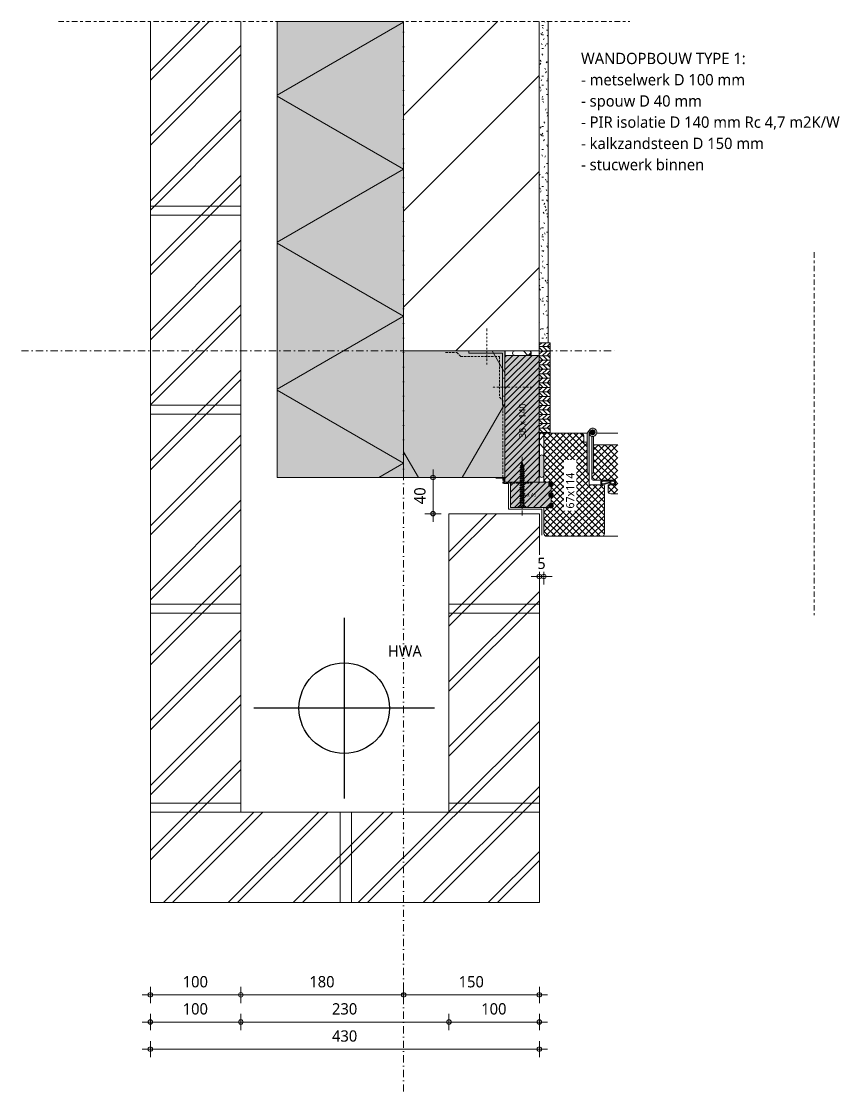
# Model space of a CAD drawing. Header units: millimetres. Extents: x -435 to 27166, y -19117 to 26500.
# Drawn here: x 1126 to 2031, y 21045 to 22230 of the extents above; entities that cross this region are included whole.
import ezdxf

# ---------------------------------------------------------------- set-up
doc = ezdxf.new("R2010")
doc.units = ezdxf.units.MM
for name, pattern in [('MV_center', [15, 6, -3, 3, -3]), ('MV_hartlijn_staal', [6.6, 5, -0.8, 0, -0.8]), ('MV_hidden', [3.75, 2.5, -1.25]), ('MV_stramien', [16, 8, -4, 0, -4]), ('Streep-stip _ detail', [4, 2, -1, 0, -1])]:
    doc.linetypes.add(name, pattern=pattern)
for name, color, linetype, lineweight in [('A-ANNO-DIMS', 211, 'Continuous', 13), ('A-ANNO-DIMS-5', 211, 'Continuous', 13), ('A-ANNO-NOTE', 131, 'Continuous', 18), ('A-DETL', 90, 'Continuous', 13), ('A-DETL-GENF', 92, 'Continuous', 18), ('A-DETL-MEDM', 33, 'Continuous', 18), ('G-ANNO-TEXT', 231, 'Continuous', 13)]:
    doc.layers.add(name, color=color, linetype=linetype, lineweight=lineweight)
doc.styles.add('Segoe UI', font='segoeui.ttf', dxfattribs={"height": 7.5})
doc.styles.add('Segoe UI_1', font='segoeui.ttf', dxfattribs={"height": 4})
doc.styles.add('Segoe UI_2', font='segoeui.ttf', dxfattribs={"height": 9})
doc.styles.add('Segoe UI_3', font='segoeui.ttf', dxfattribs={"height": 12.5})
doc.styles.add('Segoe UI_B', font='segoeui.ttf', dxfattribs={"height": 12.5})
doc.dimstyles.new('2_5_mm', dxfattribs={"dimscale": 304.8, "dimtxt": 13.092049, "dimasz": 0.016404, "dimexe": 0.029528, "dimexo": 0.0625, "dimgap": 0.014764, "dimtad": 1, "dimdec": 0, "dimzin": 0, "dimdsep": 46, "dimtxsty": 'Segoe UI_3', "dimblk1": 'DOTBLANK', "dimblk2": 'DOTBLANK', "dimsah": 1, "dimcen": 0.09, "dimdle": 0.029528, "dimazin": 0, "dimtfac": 1, "dimtdec": 4, "dimtix": 1, "dimtmove": 0, "dimatfit": 3, "dimfxl": 0.029528, "dimfxlon": 1, "dimtvp": 1, "dimtfill": 1, "dimtolj": 1, "dimtzin": 0, "dimarcsym": 2})
pattern_1 = [(60, (-857.8, 704), (-121.936, 70.4), []), (120, (-857.8, 704), (-121.936, -70.4), [])]
pattern_2 = [(45, (0, 0), (-10.606602, 10.606602), []), (135, (0, 0), (-10.606602, -10.606602), [])]
pattern_3 = [(45, (0, 0), (-3.5355339, 3.5355339), []), (135, (0, 0), (-3.5355339, -3.5355339), [])]

# ---------------------------------------------------------------- blocks, each defined once
blk = doc.blocks.new('42 isolatie - Type 1-3768863-Details Appartement')
at = {"layer": 'A-DETL-GENF'}
blk.add_hatch(color=256, dxfattribs=at).paths.add_polyline_path([(0.4, 140.8), (0.4, 5.8), (0.3, 5.8), (0.3, 0.8), (112.4, 0.8), (112.4, 140.8), (36.6, 140.8)])
at = {"layer": 'A-DETL-GENF', "lineweight": 13}
h = blk.add_hatch(dxfattribs=at)
h.set_pattern_fill('FP_8', color=256, style=0, pattern_type=2)
h.set_pattern_definition(pattern_1)
h.paths.add_polyline_path([(0.4, 140.8), (0.4, 5.8), (0.3, 5.8), (0.3, 0.8), (112.4, 0.8), (112.4, 140.8), (36.6, 140.8)])
at = {"layer": 'A-DETL-GENF'}
for p, q in [((112.4, 140.8), (0.4, 140.8)), ((112.4, 140.8), (0.4, 140.8)), ((112.4, 67), (112.4, 140.8)), ((0.3, 5.8), (0.3, 0.8)), ((0.3, 5.8), (0.3, 0.8)), ((0.3, 0.8), (112.4, 0.8))]:
    blk.add_line(p, q, dxfattribs=at)
blk = doc.blocks.new('42 isolatie - Type 1-3761568-Details Appartement')
at = {"layer": 'A-DETL-GENF'}
blk.add_hatch(color=256, dxfattribs=at).paths.add_polyline_path([(0.3, 0.8), (504.6, 0.8), (504.6, 140.8), (0.3, 140.8), (0.3, 43.7)])
at = {"layer": 'A-DETL-GENF', "lineweight": 13}
h = blk.add_hatch(dxfattribs=at)
h.set_pattern_fill('FP_8', color=256, style=0, pattern_type=2)
h.set_pattern_definition(pattern_1)
h.paths.add_polyline_path([(0.3, 0.8), (504.6, 0.8), (504.6, 140.8), (0.3, 140.8), (0.3, 43.7)])
at = {"layer": 'A-DETL-GENF'}
for p, q in [((504.6, 140.8), (0.3, 140.8)), ((0.3, 140.8), (0.3, 0.8)), ((504.6, 140.8), (0.3, 140.8)), ((0.3, 140.8), (0.3, 0.8)), ((504.6, 0.8), (504.6, 140.8)), ((0.3, 0.8), (504.6, 0.8)), ((0.3, 0.8), (504.6, 0.8))]:
    blk.add_line(p, q, dxfattribs=at)
blk = doc.blocks.new('00 hout_rechthoekig_sls - SLS 38x140-4309754-Details Appartement')
at = {"layer": 'A-DETL-GENF', "lineweight": 13}
blk.add_hatch(color=256, dxfattribs=at).paths.add_polyline_path([(140, 0), (140, 38), (0, 38), (0, 0), (61.2, 0)])
at = {"layer": 'A-DETL-MEDM', "lineweight": 13}
h = blk.add_hatch(dxfattribs=at)
h.set_pattern_fill('FP_22', color=256, style=0, pattern_type=2)
h.set_pattern_definition([(135, (21860.279, -1660.925), (-3.5355339, -3.5355339), [])])
h.paths.add_polyline_path([(140, 0), (140, 38), (0, 38), (0, 0), (61.2, 0)])
at = {"layer": 'A-DETL-MEDM'}
for p, q in [((112.4, 38), (0, 38)), ((0, 38), (0, 0)), ((112.4, 38), (0, 38)), ((132.4, 38), (112.4, 38)), ((132.4, 38), (112.4, 38)), ((140, 38), (132.4, 38)), ((140, 38), (132.4, 38)), ((140, 6), (140, 38)), ((140, 6), (140, 38)), ((140, 6), (140, 38)), ((0, 0), (140, 0)), ((140, 0), (140, 6)), ((140, 0), (140, 6)), ((140, 0), (140, 6))]:
    blk.add_line(p, q, dxfattribs=at)
blk = doc.blocks.new('00 hout_rechthoekig_sls - Vuren 28x45-V1-Details Appartement')
at = {"layer": 'A-DETL-GENF', "lineweight": 13}
blk.add_hatch(color=256, dxfattribs=at).paths.add_polyline_path([(45, 28), (1.6, 28), (1.8, 27.8), (2.2, 27.3), (2.4, 26.7), (2.5, 26.1), (2.4, 25.4), (2.2, 24.8), (1.8, 24.3), (1.2, 23.9), (0.6, 23.7), (0, 23.6), (0, 16.8), (0.6, 16.7), (1.2, 16.5), (1.8, 16.1), (2.2, 15.5), (2.4, 14.9), (2.5, 14.3), (2.4, 13.6), (2.2, 13), (1.8, 12.5), (1.2, 12.1), (0.6, 11.9), (0, 11.8), (0, 5), (0.6, 4.9), (1.2, 4.7), (1.8, 4.3), (2.2, 3.7), (2.4, 3), (2.5, 2.5), (2.4, 1.9), (2.2, 1.2), (1.8, 0.7), (1.2, 0.3), (0.6, 0.1), (0.4, 0), (45, 0)])
at = {"layer": 'A-DETL-MEDM', "lineweight": 13}
h = blk.add_hatch(dxfattribs=at)
h.set_pattern_fill('FP_23', color=256, style=0, pattern_type=2)
h.set_pattern_definition([(225, (1711.925, 21720.279), (3.5355339, -3.5355339), [])])
h.paths.add_polyline_path([(45, 28), (1.6, 28), (1.8, 27.8), (2.2, 27.3), (2.4, 26.7), (2.5, 26.1), (2.4, 25.4), (2.2, 24.8), (1.8, 24.3), (1.2, 23.9), (0.6, 23.7), (0, 23.6), (0, 16.8), (0.6, 16.7), (1.2, 16.5), (1.8, 16.1), (2.2, 15.5), (2.4, 14.9), (2.5, 14.3), (2.4, 13.6), (2.2, 13), (1.8, 12.5), (1.2, 12.1), (0.6, 11.9), (0, 11.8), (0, 5), (0.6, 4.9), (1.2, 4.7), (1.8, 4.3), (2.2, 3.7), (2.4, 3), (2.5, 2.5), (2.4, 1.9), (2.2, 1.2), (1.8, 0.7), (1.2, 0.3), (0.6, 0.1), (0.4, 0), (45, 0)])
at = {"layer": 'A-DETL-MEDM'}
for p, q in [((8, 28), (1.6, 28)), ((8, 28), (1.6, 28)), ((45, 28), (8, 28)), ((45, 28), (8, 28)), ((45, 0), (45, 28)), ((45, 0), (45, 28)), ((45, 0), (45, 28)), ((0, 23.6), (0, 16.8)), ((0, 11.8), (0, 5)), ((0, 0), (8, 0)), ((8, 0), (45, 0))]:
    blk.add_line(p, q, dxfattribs=at)
blk = doc.blocks.new('28 schroeven 2D - Verzonken schroef 5_0x50mm-3138919-Details Appartement')
at = {"layer": 'A-DETL-GENF', "lineweight": 5}
for p, q in [((-4.9, 0), (4.9, 0)), ((-2, -2.4), (-4.9, 0)), ((4.9, 0), (2, -2.4)), ((-4.5, -0.3), (4.5, -0.3)), ((2.5, -4.7), (-2.5, -5.9)), ((-2.5, -5.9), (-1.8, -5.3)), ((2.5, -7.2), (-2.5, -8.3)), ((-2.5, -8.3), (-1.8, -7.7)), ((2.5, -9.6), (-2.5, -10.8)), ((-2.5, -10.8), (-1.8, -10.1)), ((-1.5, -4), (1.5, -3.3)), ((-1.5, -3.6), (-1.5, -45)), ((1.5, -45), (1.5, -3.6)), ((1.8, -5.4), (2.5, -4.7)), ((1.8, -7.8), (2.5, -7.2)), ((1.8, -10.2), (2.5, -9.6)), ((2.5, -12), (-2.5, -13.2)), ((-2.5, -13.2), (-1.8, -12.6)), ((2.5, -14.5), (-2.5, -15.6)), ((-2.5, -15.6), (-1.8, -15)), ((2.5, -16.9), (-2.5, -18.1)), ((-2.5, -18.1), (-1.8, -17.4)), ((2.5, -19.4), (-2.5, -20.5)), ((-2.5, -20.5), (-1.8, -19.9)), ((2.5, -21.8), (-2.5, -23)), ((-2.5, -23), (-1.8, -22.3)), ((1.8, -12.7), (2.5, -12)), ((1.8, -15.1), (2.5, -14.5)), ((1.8, -17.6), (2.5, -16.9)), ((1.8, -20), (2.5, -19.4)), ((1.8, -22.4), (2.5, -21.8)), ((2.5, -24.2), (-2.5, -25.4)), ((-2.5, -25.4), (-1.8, -24.8)), ((2.5, -26.7), (-2.5, -27.8)), ((-2.5, -27.8), (-1.8, -27.2)), ((2.5, -29.1), (-2.5, -30.3)), ((-2.5, -30.3), (-1.8, -29.6)), ((2.5, -31.5), (-2.5, -32.7)), ((-2.5, -32.7), (-1.8, -32.1)), ((2.5, -34), (-2.5, -35.1)), ((-2.5, -35.1), (-1.8, -34.5)), ((1.8, -24.9), (2.5, -24.2)), ((1.8, -27.3), (2.5, -26.7)), ((1.8, -29.7), (2.5, -29.1)), ((1.8, -32.2), (2.5, -31.5)), ((1.8, -34.6), (2.5, -34)), ((2.5, -36.4), (-2.5, -37.6)), ((-2.5, -37.6), (-1.8, -36.9)), ((2.5, -38.9), (-2.5, -40)), ((-2.5, -40), (-1.8, -39.4)), ((2.5, -41.3), (-2.5, -42.5)), ((-2.5, -42.5), (-1.8, -41.8)), ((2.5, -43.7), (-2.5, -44.9)), ((-2.5, -44.9), (-1.8, -44.3)), ((1.8, -45.8), (-1.8, -46.7)), ((-1.8, -46.7), (-1, -46)), ((-1.5, -45), (0, -50)), ((0, -50), (1.5, -45)), ((1, -46.5), (1.8, -45.8)), ((1.8, -37.1), (2.5, -36.4)), ((1.8, -39.5), (2.5, -38.9)), ((1.8, -41.9), (2.5, -41.3)), ((1.8, -44.4), (2.5, -43.7)), ((-1, -48.7), (-0.3, -48.1)), ((1, -48.2), (-1, -48.7)), ((0.3, -48.9), (1, -48.2))]:
    blk.add_line(p, q, dxfattribs=at)
at = {"layer": 'A-DETL-GENF'}
for p, q in [((-1.5, -3.6), (-1.5, 0)), ((1.5, -3.6), (1.5, 0))]:
    blk.add_line(p, q, dxfattribs=at)
at = {"layer": 'A-DETL-GENF', "linetype": 'MV_hartlijn_staal', "lineweight": 13}
blk.add_line((0, 9.1), (0, -55.9), dxfattribs=at)
at = {"layer": 'A-DETL-GENF', "lineweight": 5}
for centre, start, end in [((-3, -3.6), 360, 50), ((3, -3.6), 130, 180)]:
    blk.add_arc(centre, 1.5, start, end, dxfattribs=at)
for points in [[(-2.5, -5.9), (-1.8, -6.2), (1.8, -5.4)], [(-2.5, -8.3), (-1.8, -8.6), (1.8, -7.8)], [(-2.5, -10.8), (-1.8, -11.1), (1.8, -10.2)], [(-1.8, -5.3), (2.2, -4.5), (2.5, -4.7)], [(-1.8, -7.7), (2.2, -6.9), (2.5, -7.2)], [(-1.8, -10.1), (2.2, -9.3), (2.5, -9.6)], [(-2.5, -13.2), (-1.8, -13.5), (1.8, -12.7)], [(-2.5, -15.6), (-1.8, -15.9), (1.8, -15.1)], [(-2.5, -18.1), (-1.8, -18.4), (1.8, -17.6)], [(-2.5, -20.5), (-1.8, -20.8), (1.8, -20)], [(-2.5, -23), (-1.8, -23.3), (1.8, -22.4)], [(-1.8, -12.6), (2.2, -11.8), (2.5, -12)], [(-1.8, -15), (2.2, -14.2), (2.5, -14.5)], [(-1.8, -17.4), (2.2, -16.6), (2.5, -16.9)], [(-1.8, -19.9), (2.2, -19.1), (2.5, -19.4)], [(-1.8, -22.3), (2.2, -21.5), (2.5, -21.8)], [(-2.5, -25.4), (-1.8, -25.7), (1.8, -24.9)], [(-2.5, -27.8), (-1.8, -28.1), (1.8, -27.3)], [(-2.5, -30.3), (-1.8, -30.6), (1.8, -29.7)], [(-2.5, -32.7), (-1.8, -33), (1.8, -32.2)], [(-2.5, -35.1), (-1.8, -35.4), (1.8, -34.6)], [(-1.8, -24.8), (2.2, -24), (2.5, -24.2)], [(-1.8, -27.2), (2.2, -26.4), (2.5, -26.7)], [(-1.8, -29.6), (2.2, -28.8), (2.5, -29.1)], [(-1.8, -32.1), (2.2, -31.3), (2.5, -31.5)], [(-1.8, -34.5), (2.2, -33.7), (2.5, -34)], [(-2.5, -37.6), (-1.8, -37.9), (1.8, -37.1)], [(-2.5, -40), (-1.8, -40.3), (1.8, -39.5)], [(-2.5, -42.5), (-1.8, -42.8), (1.8, -41.9)], [(-2.5, -44.9), (-1.8, -45.2), (1.8, -44.4)], [(-1.8, -36.9), (2.2, -36.1), (2.5, -36.4)], [(-1.8, -39.4), (2.2, -38.6), (2.5, -38.9)], [(-1.8, -41.8), (2.2, -41), (2.5, -41.3)], [(-1.8, -44.3), (2.2, -43.5), (2.5, -43.7)], [(-1.8, -46.7), (-1.3, -46.9), (1, -46.5)], [(-1, -46), (1.6, -45.6), (1.8, -45.8)], [(-1, -48.7), (-0.8, -48.8), (0.3, -48.9)], [(-0.3, -48.1), (1, -48.1), (1, -48.2)]]:
    blk.add_open_spline(points, degree=2, dxfattribs=at)
blk = doc.blocks.new('30_L-anker - 60x40-3126459-Details Appartement')
at = {"layer": 'A-DETL-GENF'}
for p, q in [((2.5, 60), (0, 60)), ((0, 60), (0, 0)), ((2.5, 2.5), (2.5, 60)), ((0, 50), (2.5, 50)), ((0, 30), (2.5, 30)), ((40, 0), (0, 0)), ((40, 2.5), (2.5, 2.5)), ((40, 2.5), (40, 0))]:
    blk.add_line(p, q, dxfattribs=at)
at = {"layer": 'A-DETL-GENF', "linetype": 'Streep-stip _ detail', "lineweight": 13}
for p, q in [((-30, 40), (15, 40)), ((20, 15), (20, -25))]:
    blk.add_line(p, q, dxfattribs=at)
blk = doc.blocks.new('Repeating Detail - 00 g lijmbolletje s e-349024-Details Appartement')
at = {"layer": 'A-DETL-GENF'}
for points in [[(-26.1, 0), (-26, -0.6), (-25.7, -1.3), (-25.3, -1.8), (-24.8, -2.2), (-24.2, -2.4), (-23.6, -2.5), (-22.9, -2.4), (-22.3, -2.2), (-21.8, -1.8), (-21.4, -1.3), (-21.2, -0.6), (-21.1, 0), (-21.2, 0.6), (-21.4, 1.2), (-21.8, 1.8), (-22.3, 2.2), (-22.9, 2.4), (-23.6, 2.5), (-24.2, 2.4), (-24.8, 2.2), (-25.3, 1.8), (-25.7, 1.2), (-26, 0.6)], [(-14.3, 0), (-14.2, -0.6), (-14, -1.3), (-13.6, -1.8), (-13, -2.2), (-12.4, -2.4), (-11.8, -2.5), (-11.1, -2.4), (-10.5, -2.2), (-10, -1.8), (-9.6, -1.3), (-9.4, -0.6), (-9.3, 0), (-9.4, 0.6), (-9.6, 1.2), (-10, 1.8), (-10.5, 2.2), (-11.1, 2.4), (-11.8, 2.5), (-12.4, 2.4), (-13, 2.2), (-13.6, 1.8), (-14, 1.2), (-14.2, 0.6)], [(-2.5, 0), (-2.4, -0.6), (-2.2, -1.3), (-1.8, -1.8), (-1.3, -2.2), (-0.6, -2.4), (0, -2.5), (0.6, -2.4), (1.2, -2.2), (1.8, -1.8), (2.2, -1.3), (2.4, -0.6), (2.5, 0), (2.4, 0.6), (2.2, 1.2), (1.8, 1.8), (1.2, 2.2), (0.6, 2.4), (0, 2.5), (-0.6, 2.4), (-1.3, 2.2), (-1.8, 1.8), (-2.2, 1.2), (-2.4, 0.6)]]:
    blk.add_hatch(color=256, dxfattribs=at).paths.add_polyline_path(points)
for centre, start, end in [((-23.6, 0), 360, 180), ((-23.6, 0), 180, 360), ((-11.8, 0), 360, 180), ((-11.8, 0), 180, 360), ((0, 0), 360, 180), ((0, 0), 180, 360)]:
    blk.add_arc(centre, 2.5, start, end, dxfattribs=at)
blk = doc.blocks.new('NLRS_00_DI_maskeer - Type 1-4234943-Details Appartement')
at = {"layer": 'A-DETL-GENF', "linetype": 'MV_center'}
blk.add_line((-100, 0), (531.7, 0), dxfattribs=at)
blk = doc.blocks.new('NLRS_00_DI_maskeer - Type 1-4234940-Details Appartement')
at = {"layer": 'A-DETL-GENF', "linetype": 'MV_center'}
blk.add_line((301.3, 0), (-100, 0), dxfattribs=at)
blk = doc.blocks.new('DIMBLOCK1-Details Appartement')
at = {"layer": 'A-ANNO-DIMS-5'}
for p, q in [((1259.9, 21153.3), (1368.9, 21153.3)), ((1268.9, 21153.3), (1268.9, 21162.3)), ((1268.9, 21153.3), (1268.9, 21144.3)), ((1368.9, 21153.3), (1368.9, 21162.3)), ((1368.9, 21153.3), (1368.9, 21144.3))]:
    blk.add_line(p, q, dxfattribs=at)
for centre in [(1268.9, 21153.3), (1368.9, 21153.3)]:
    blk.add_circle(centre, 2.5, dxfattribs=at)
at = {"layer": 'A-ANNO-DIMS-5', "color": 0, "insert": (1304.6, 21174.1), "char_height": 12.5, "width": 34.277, "attachment_point": 1, "line_spacing_factor": 1.142579, "style": 'Segoe UI_3', "bg_fill": 3, "box_fill_scale": 1.25, "bg_fill_color": 9, "bg_fill_true_color": 13158600, "bg_fill_transparency": 0}
blk.add_mtext('100', dxfattribs=at)
blk = doc.blocks.new('_DotBlank')
at = {"color": 0, "linetype": 'ByBlock', "lineweight": -2}
blk.add_line((-0.5, 0), (-1, 0), dxfattribs=at)
blk.add_circle((0, 0), 0.5, dxfattribs=at)
blk = doc.blocks.new('DIMBLOCK2-Details Appartement')
at = {"layer": 'A-ANNO-DIMS-5'}
for p, q in [((1368.9, 21153.3), (1368.9, 21162.3)), ((1368.9, 21153.3), (1548.9, 21153.3)), ((1368.9, 21153.3), (1368.9, 21144.3)), ((1548.9, 21153.3), (1548.9, 21162.3)), ((1548.9, 21153.3), (1548.9, 21144.3))]:
    blk.add_line(p, q, dxfattribs=at)
for centre in [(1368.9, 21153.3), (1548.9, 21153.3)]:
    blk.add_circle(centre, 2.5, dxfattribs=at)
at = {"layer": 'A-ANNO-DIMS-5', "color": 0, "insert": (1444.6, 21174.1), "char_height": 12.5, "width": 34.277, "attachment_point": 1, "line_spacing_factor": 1.142579, "style": 'Segoe UI_3', "bg_fill": 3, "box_fill_scale": 1.25, "bg_fill_color": 9, "bg_fill_true_color": 13158600, "bg_fill_transparency": 0}
blk.add_mtext('180', dxfattribs=at)
blk = doc.blocks.new('DIMBLOCK3-Details Appartement')
at = {"layer": 'A-ANNO-DIMS-5'}
for p, q in [((1548.9, 21153.3), (1548.9, 21162.3)), ((1548.9, 21153.3), (1708, 21153.3)), ((1548.9, 21153.3), (1548.9, 21144.3)), ((1699, 21153.3), (1699, 21162.3)), ((1699, 21153.3), (1699, 21144.3))]:
    blk.add_line(p, q, dxfattribs=at)
for centre in [(1548.9, 21153.3), (1699, 21153.3)]:
    blk.add_circle(centre, 2.5, dxfattribs=at)
at = {"layer": 'A-ANNO-DIMS-5', "color": 0, "insert": (1609.7, 21174.1), "char_height": 12.5, "width": 34.277, "attachment_point": 1, "line_spacing_factor": 1.142579, "style": 'Segoe UI_3', "bg_fill": 3, "box_fill_scale": 1.25, "bg_fill_color": 9, "bg_fill_true_color": 13158600, "bg_fill_transparency": 0}
blk.add_mtext('150', dxfattribs=at)
blk = doc.blocks.new('DIMBLOCK19-Details Appartement')
at = {"layer": 'A-ANNO-DIMS-5'}
for p, q in [((1259.9, 21093.3), (1708, 21093.3)), ((1268.9, 21093.3), (1268.9, 21102.3)), ((1268.9, 21093.3), (1268.9, 21084.3)), ((1699, 21093.3), (1699, 21102.3)), ((1699, 21093.3), (1699, 21084.3))]:
    blk.add_line(p, q, dxfattribs=at)
for centre in [(1268.9, 21093.3), (1699, 21093.3)]:
    blk.add_circle(centre, 2.5, dxfattribs=at)
at = {"layer": 'A-ANNO-DIMS-5', "color": 0, "insert": (1469.7, 21114.1), "char_height": 12.5, "width": 34.277, "attachment_point": 1, "line_spacing_factor": 1.142579, "style": 'Segoe UI_3', "bg_fill": 3, "box_fill_scale": 1.25, "bg_fill_color": 9, "bg_fill_true_color": 13158600, "bg_fill_transparency": 0}
blk.add_mtext('430', dxfattribs=at)
blk = doc.blocks.new('DIMBLOCK30-Details Appartement')
at = {"layer": 'A-ANNO-DIMS-5'}
for p, q in [((1268.9, 21123.3), (1268.9, 21132.3)), ((1368.9, 21123.3), (1368.9, 21132.3)), ((1259.9, 21123.3), (1368.9, 21123.3)), ((1268.9, 21123.3), (1268.9, 21114.3)), ((1368.9, 21123.3), (1368.9, 21114.3))]:
    blk.add_line(p, q, dxfattribs=at)
for centre in [(1268.9, 21123.3), (1368.9, 21123.3)]:
    blk.add_circle(centre, 2.5, dxfattribs=at)
at = {"layer": 'A-ANNO-DIMS-5', "color": 0, "insert": (1304.6, 21144.1), "char_height": 12.5, "width": 34.277, "attachment_point": 1, "line_spacing_factor": 1.142579, "style": 'Segoe UI_3', "bg_fill": 3, "box_fill_scale": 1.25, "bg_fill_color": 9, "bg_fill_true_color": 13158600, "bg_fill_transparency": 0}
blk.add_mtext('100', dxfattribs=at)
blk = doc.blocks.new('DIMBLOCK31-Details Appartement')
at = {"layer": 'A-ANNO-DIMS-5'}
for p, q in [((1368.9, 21123.3), (1368.9, 21132.3)), ((1599, 21123.3), (1599, 21132.3)), ((1368.9, 21123.3), (1599, 21123.3)), ((1368.9, 21123.3), (1368.9, 21114.3)), ((1599, 21123.3), (1599, 21114.3))]:
    blk.add_line(p, q, dxfattribs=at)
for centre in [(1368.9, 21123.3), (1599, 21123.3)]:
    blk.add_circle(centre, 2.5, dxfattribs=at)
at = {"layer": 'A-ANNO-DIMS-5', "color": 0, "insert": (1469.7, 21144.1), "char_height": 12.5, "width": 34.277, "attachment_point": 1, "line_spacing_factor": 1.142579, "style": 'Segoe UI_3', "bg_fill": 3, "box_fill_scale": 1.25, "bg_fill_color": 9, "bg_fill_true_color": 13158600, "bg_fill_transparency": 0}
blk.add_mtext('230', dxfattribs=at)
blk = doc.blocks.new('DIMBLOCK32-Details Appartement')
at = {"layer": 'A-ANNO-DIMS-5'}
for p, q in [((1599, 21123.3), (1599, 21132.3)), ((1699, 21123.3), (1699, 21132.3)), ((1599, 21123.3), (1708, 21123.3)), ((1599, 21123.3), (1599, 21114.3)), ((1699, 21123.3), (1699, 21114.3))]:
    blk.add_line(p, q, dxfattribs=at)
for centre in [(1599, 21123.3), (1699, 21123.3)]:
    blk.add_circle(centre, 2.5, dxfattribs=at)
at = {"layer": 'A-ANNO-DIMS-5', "color": 0, "insert": (1634.7, 21144.1), "char_height": 12.5, "width": 34.277, "attachment_point": 1, "line_spacing_factor": 1.142579, "style": 'Segoe UI_3', "bg_fill": 3, "box_fill_scale": 1.25, "bg_fill_color": 9, "bg_fill_true_color": 13158600, "bg_fill_transparency": 0}
blk.add_mtext('100', dxfattribs=at)
blk = doc.blocks.new('DIMBLOCK33-Details Appartement')
at = {"layer": 'A-ANNO-DIMS-5'}
for p, q in [((1581.4, 21676.3), (1581.4, 21734.3)), ((1581.4, 21725.3), (1572.4, 21725.3)), ((1581.4, 21725.3), (1590.4, 21725.3)), ((1581.4, 21685.3), (1572.4, 21685.3)), ((1581.4, 21685.3), (1590.4, 21685.3))]:
    blk.add_line(p, q, dxfattribs=at)
for centre in [(1581.4, 21725.3), (1581.4, 21685.3)]:
    blk.add_circle(centre, 2.5, dxfattribs=at)
at = {"layer": 'A-ANNO-DIMS-5', "color": 0, "insert": (1560.6, 21695.8), "char_height": 12.5, "width": 22.852, "attachment_point": 1, "rotation": 90, "line_spacing_factor": 1.142579, "style": 'Segoe UI_3', "bg_fill": 3, "box_fill_scale": 1.25, "bg_fill_color": 9, "bg_fill_true_color": 13158600, "bg_fill_transparency": 0}
blk.add_mtext('40', dxfattribs=at)
blk = doc.blocks.new('DIMBLOCK34-Details Appartement')
at = {"layer": 'A-ANNO-DIMS-5'}
for p, q in [((1690, 21615.9), (1713, 21615.9)), ((1699, 21615.9), (1699, 21624.9)), ((1699, 21615.9), (1699, 21606.9)), ((1704, 21615.9), (1704, 21624.9)), ((1704, 21615.9), (1704, 21606.9))]:
    blk.add_line(p, q, dxfattribs=at)
for centre in [(1699, 21615.9), (1704, 21615.9)]:
    blk.add_circle(centre, 2.5, dxfattribs=at)
at = {"layer": 'A-ANNO-DIMS-5', "color": 0, "insert": (1696.7, 21636.7), "char_height": 12.5, "width": 11.426, "attachment_point": 1, "line_spacing_factor": 1.142579, "style": 'Segoe UI_3', "bg_fill": 3, "box_fill_scale": 1.25, "bg_fill_color": 9, "bg_fill_true_color": 13158600, "bg_fill_transparency": 0}
blk.add_mtext('5', dxfattribs=at)

msp = doc.modelspace()

# ---------------------------------------------------------------- hatches: boundary and pattern name
at = {"layer": 'A-DETL-GENF', "lineweight": 13}
h = msp.add_hatch(dxfattribs=at)
h.set_pattern_fill('FP_10', color=57, style=0, pattern_type=2)
h.set_pattern_definition([(45, (0, 0), (-35.92102, 35.92102), []), (45, (10.16, 0), (-35.92102, 35.92102), [])])
h.paths.add_polyline_path([(1506.1, 21255.3), (1699, 21255.3), (1699, 21685.3), (1599, 21685.3), (1599, 21355.3), (1368.9, 21355.3), (1368.9, 22229.6), (1268.9, 22229.6), (1268.9, 21255.3)])
h = msp.add_hatch(dxfattribs=at)
h.set_pattern_fill('FP_9', color=57, style=0, pattern_type=2)
h.set_pattern_definition([(45, (0, 0), (-53.033, 53.033), [])])
h.paths.add_polyline_path([(1698.9, 21865.3), (1698.9, 22229.6), (1548.9, 22229.6), (1548.9, 21865.3)])
h = msp.add_hatch(dxfattribs=at)
h.set_pattern_fill('FP_17', color=254, style=0, pattern_type=2)
h.set_pattern_definition([(0, (0, 0), (20.32, 5.08), [1.676, -13.564, 1.676, -13.564, -81.28]), (0, (0, 0), (20.32, 5.08), [-30.48, 1.676, -28.804, 1.676, -13.564, -35.56]), (0, (0, 0), (20.32, 5.08), [-76.2, 1.676, -8.484, 1.676, -23.724]), (120, (7.62, 2.54), (-14.559409, 15.0576362), [1.676, -13.564, 1.676, -13.564, -81.28]), (120, (7.62, 2.54), (-14.559409, 15.0576362), [-30.48, 1.676, -28.804, 1.676, -13.564, -35.56]), (120, (7.62, 2.54), (-14.559409, 15.0576362), [-76.2, 1.676, -8.484, 1.676, -23.724]), (240, (10.16, 12.7), (-5.760591, -20.1376362), [1.676, -13.564, 1.676, -13.564, -81.28]), (240, (10.16, 12.7), (-5.760591, -20.1376362), [-30.48, 1.676, -28.804, 1.676, -13.564, -35.56]), (240, (10.16, 12.7), (-5.760591, -20.1376362), [-76.2, 1.676, -8.484, 1.676, -23.724])])
h.paths.add_polyline_path([(1708.9, 21874.3), (1708.9, 22229.6), (1698.9, 22229.6), (1698.9, 21874.3)])
h = msp.add_hatch(dxfattribs=at)
h.set_pattern_fill('FP_21', color=251, style=0, pattern_type=2)
h.set_pattern_definition(pattern_2)
h.paths.add_polyline_path([(1687.5, 21860.3), (1688.1, 21860.3), (1688.6, 21860.5), (1689.1, 21860.8), (1689.5, 21861.2), (1689.9, 21861.7), (1690.1, 21862.2), (1690.1, 21862.8), (1690.1, 21863.4), (1689.9, 21863.9), (1689.5, 21864.4), (1689.1, 21864.8), (1688.6, 21865.1), (1688.1, 21865.2), (1687.5, 21865.3), (1671.4, 21865.2), (1670.8, 21865.1), (1670.4, 21864.8), (1669.9, 21864.4), (1669.6, 21863.9), (1669.4, 21863.4), (1669.4, 21862.8), (1669.4, 21862.2), (1669.6, 21861.7), (1669.9, 21861.2), (1670.4, 21860.8), (1670.8, 21860.5), (1671.4, 21860.3), (1672, 21860.3), (1687.5, 21860.3)])
h = msp.add_hatch(dxfattribs=at)
h.set_pattern_fill('FP_11', color=254, style=0, pattern_type=2)
h.set_pattern_definition([(0, (0, 0), (0, 5), [50, 0]), (45, (0, 0), (5.00065916, 0), [7.071, -7.071]), (315, (0, 0), (5.00065916, 0), [7.071, -7.071])])
h.paths.add_polyline_path([(1704, 21774.3), (1710.9, 21774.3), (1710.9, 21874.3), (1698.9, 21874.3), (1698.9, 21774.3)])
at = {"layer": 'A-DETL-GENF'}
for color, points in [(8, [(1752, 21730.3), (1754, 21730.3), (1754, 21774.3), (1756, 21777.1), (1756.7, 21777.6), (1757.3, 21777.8), (1758, 21777.9), (1758.6, 21777.8), (1759.2, 21777.5), (1759.8, 21777.1), (1760.1, 21776.5), (1760.4, 21775.9), (1760.5, 21775.3), (1760.4, 21774.6), (1760.1, 21774), (1759.7, 21773.4), (1759.2, 21773), (1758.5, 21772.7), (1757.9, 21772.6), (1757.2, 21772.7), (1756.5, 21773), (1755.9, 21773.6), (1755.7, 21773.7), (1754.1, 21772.6), (1754.9, 21771.7), (1755.9, 21771.1), (1757, 21770.7), (1758.2, 21770.7), (1759.4, 21770.9), (1760.5, 21771.5), (1761.3, 21772.2), (1762.1, 21773.4), (1762.4, 21774.4), (1762.5, 21775.5), (1762.2, 21776.7), (1761.7, 21777.8), (1760.9, 21778.7), (1760, 21779.4), (1758.8, 21779.8), (1757.7, 21779.9), (1756.5, 21779.7), (1755.4, 21779.2), (1752, 21774.3)]), (8, [(1757.9, 21772.6), (1758.5, 21772.7), (1759.2, 21773), (1759.7, 21773.4), (1760.1, 21774), (1760.4, 21774.6), (1760.5, 21775.3), (1760.4, 21775.9), (1760.1, 21776.6), (1759.7, 21777.1), (1759.2, 21777.5), (1758.5, 21777.8), (1757.9, 21777.9), (1757.2, 21777.8), (1756.5, 21777.5), (1756, 21777.1), (1755.6, 21776.6), (1755.3, 21775.9), (1755.2, 21775.3), (1755.3, 21774.6), (1755.6, 21774), (1756, 21773.4), (1756.5, 21773), (1757.2, 21772.7)]), (8, [(1758.2, 21730.3), (1759, 21730.3), (1759, 21770.8), (1757.8, 21770.7), (1757, 21770.7), (1757, 21730.3), (1758, 21730.3)]), (7, [(1701.5, 21725.4), (1702.1, 21725.5), (1702.7, 21725.7), (1703.2, 21726.1), (1703.6, 21726.6), (1703.9, 21727.2), (1704, 21727.9), (1704, 21747.9), (1703.9, 21748.5), (1703.6, 21749.1), (1703.2, 21749.6), (1702.7, 21750), (1702.1, 21750.3), (1701.5, 21750.4), (1700.8, 21750.3), (1700.2, 21750), (1699.7, 21749.6), (1699.3, 21749.1), (1699, 21748.5), (1699, 21747.9), (1699, 21727.9), (1699, 21727.2), (1699.3, 21726.6), (1699.7, 21726.1), (1700.2, 21725.7), (1700.8, 21725.5)])]:
    msp.add_hatch(color=color, dxfattribs=at).paths.add_polyline_path(points)
at = {"layer": 'A-DETL-GENF', "lineweight": 13}
h = msp.add_hatch(dxfattribs=at)
h.set_pattern_fill('FP_21', color=251, style=0, pattern_type=2)
h.set_pattern_definition(pattern_2)
h.paths.add_polyline_path([(1699, 21747.9), (1699, 21748.5), (1699.3, 21749.1), (1699.7, 21749.6), (1700.2, 21750), (1700.8, 21750.3), (1701.5, 21750.4), (1702.1, 21750.3), (1702.7, 21750), (1703.2, 21749.6), (1703.6, 21749.1), (1703.9, 21748.5), (1704, 21747.9), (1704, 21771.8), (1703.9, 21772.4), (1703.6, 21773), (1703.2, 21773.5), (1702.7, 21773.9), (1702.1, 21774.2), (1701.5, 21774.3), (1700.8, 21774.2), (1700.2, 21773.9), (1699.7, 21773.5), (1699.3, 21773), (1699, 21772.4), (1699, 21771.8), (1699, 21749.1)])
h = msp.add_hatch(dxfattribs=at)
h.set_pattern_fill('FP_20', color=250, style=0, pattern_type=2)
h.set_pattern_definition(pattern_3)
h.paths.add_polyline_path([(1710.7, 21660.3), (1768, 21660.3), (1768.7, 21660.4), (1769.5, 21660.7), (1770.1, 21661.2), (1770.6, 21661.8), (1770.9, 21662.5), (1771, 21663.3), (1770.9, 21716.2), (1770.8, 21716.5), (1770.5, 21716.8), (1770.2, 21717.1), (1769.8, 21717.2), (1769.1, 21717.3), (1754, 21717.3), (1754, 21730.3), (1752, 21730.3), (1752, 21764.3), (1748, 21764.3), (1748, 21771.3), (1747.9, 21772.1), (1747.6, 21772.8), (1747.1, 21773.4), (1746.5, 21773.9), (1745.7, 21774.2), (1745, 21774.3), (1707, 21774.3), (1706.2, 21774.2), (1705.5, 21773.9), (1704.8, 21773.4), (1704.4, 21772.8), (1704.1, 21772.1), (1704, 21771.3), (1704, 21720.3), (1711.9, 21720.3), (1712.6, 21720.2), (1713.2, 21719.9), (1713.7, 21719.5), (1714.1, 21719), (1714.3, 21718.4), (1714.4, 21717.8), (1714.3, 21717.1), (1714.1, 21716.5), (1713.7, 21716), (1713.2, 21715.6), (1712.6, 21715.4), (1711.9, 21715.3), (1711.9, 21708.5), (1712.6, 21708.4), (1713.2, 21708.2), (1713.7, 21707.8), (1714.1, 21707.2), (1714.3, 21706.6), (1714.4, 21706), (1714.3, 21705.3), (1714.1, 21704.7), (1713.7, 21704.2), (1713.2, 21703.8), (1712.6, 21703.6), (1711.9, 21703.5), (1711.9, 21696.7), (1712.6, 21696.6), (1713.2, 21696.4), (1713.7, 21696), (1714.1, 21695.5), (1714.3, 21694.9), (1714.4, 21694.2), (1714.3, 21693.6), (1714.1, 21693), (1713.7, 21692.4), (1713.2, 21692), (1712.6, 21691.8), (1711.8, 21691.7), (1711.3, 21691.8), (1710.7, 21692), (1710.4, 21692.3), (1704, 21692.3), (1704, 21663.3), (1704.1, 21662.5), (1704.4, 21661.8), (1704.8, 21661.2), (1705.5, 21660.7), (1706.2, 21660.4), (1707, 21660.3)])
h = msp.add_hatch(dxfattribs=at)
h.set_pattern_fill('FP_20', color=250, style=0, pattern_type=2)
h.set_pattern_definition(pattern_3)
h.paths.add_polyline_path([(1780.5, 21707.3), (1785.8, 21707.3), (1785.8, 21761.3), (1760, 21761.3), (1759.3, 21761.2), (1759, 21761.1), (1759, 21730.3), (1757, 21730.3), (1757, 21723.7), (1757, 21723.3), (1757.2, 21723), (1757.4, 21722.7), (1757.7, 21722.5), (1758.1, 21722.3), (1758.5, 21722.3), (1783, 21722.3), (1783, 21717.3), (1775, 21717.3), (1775, 21710.3), (1775.1, 21709.5), (1775.4, 21708.8), (1775.8, 21708.2), (1776.5, 21707.7), (1777.2, 21707.4), (1778, 21707.3)])
at = {"layer": 'A-DETL-GENF'}
h = msp.add_hatch(color=7, dxfattribs=at)
h.paths.add_polyline_path([(1777, 21717.3), (1780.5, 21717.3), (1781.2, 21717.4), (1781.8, 21717.6), (1782.3, 21718), (1782.7, 21718.5), (1782.9, 21719.1), (1783, 21719.8), (1782.9, 21720.4), (1782.7, 21721), (1782.3, 21721.5), (1781.8, 21721.9), (1781.2, 21722.2), (1780.5, 21722.3), (1769.3, 21722.3), (1768.6, 21722.2), (1768, 21721.9), (1767.5, 21721.5), (1767.1, 21721), (1766.8, 21720.4), (1766.8, 21719.8), (1766.8, 21719.1), (1767.1, 21718.5), (1767.5, 21718), (1768, 21717.6), (1768.6, 21717.4), (1769.3, 21717.3), (1777, 21719.3)])
h.paths.add_polyline_path([(1780.5, 21718.3), (1778, 21718.3), (1778, 21720.6), (1769.1, 21718.3), (1768.8, 21718.4), (1768.4, 21718.5), (1768.1, 21718.8), (1767.9, 21719.1), (1767.8, 21719.5), (1767.8, 21719.8), (1767.8, 21720.2), (1768, 21720.6), (1768.2, 21720.9), (1768.5, 21721.1), (1768.9, 21721.2), (1769.3, 21721.3), (1780.9, 21721.2), (1781.3, 21721.1), (1781.6, 21720.8), (1781.8, 21720.5), (1782, 21720.2), (1782, 21719.8), (1782, 21719.4), (1781.8, 21719), (1781.6, 21718.7), (1781.3, 21718.5), (1780.9, 21718.3)])

# ---------------------------------------------------------------- linework, layer by layer
at = {"layer": 'A-DETL'}
for p, q in [((1268.9, 22229.6), (1268.9, 21255.3)), ((1368.9, 21355.3), (1368.9, 22229.6)), ((1368.9, 22025.2), (1268.9, 22025.2)), ((1368.9, 22015.2), (1268.9, 22015.2)), ((1687.5, 21865.3), (1672, 21865.3)), ((1698.9, 21874.3), (1698.9, 21860.3)), ((1710.9, 21774.3), (1710.9, 21874.3)), ((1368.9, 21805.3), (1268.9, 21805.3)), ((1368.9, 21795.3), (1268.9, 21795.3)), ((1698.9, 21774.3), (1707, 21774.3)), ((1745, 21774.3), (1752, 21774.3)), ((1754, 21774.3), (1755.4, 21774.3)), ((1762.4, 21774.3), (1785.8, 21774.3)), ((1599, 21685.3), (1599, 21355.3)), ((1699, 21685.3), (1599, 21685.3)), ((1699, 21255.3), (1699, 21685.3)), ((1768, 21660.3), (1785.8, 21660.3)), ((1368.9, 21585.3), (1268.9, 21585.3)), ((1699.2, 21585.3), (1599.2, 21585.3)), ((1368.9, 21575.3), (1268.9, 21575.3)), ((1699.2, 21575.3), (1599.2, 21575.3)), ((1368.9, 21365.3), (1268.9, 21365.3)), ((1699.2, 21365.3), (1599.2, 21365.3)), ((1368.9, 21355.3), (1268.9, 21355.3)), ((1599, 21355.3), (1368.9, 21355.3)), ((1478.9, 21255.3), (1478.9, 21355.3)), ((1491.2, 21255.3), (1491.2, 21355.3)), ((1699.2, 21355.3), (1599.2, 21355.3)), ((1268.9, 21255.3), (1699, 21255.3))]:
    msp.add_line(p, q, dxfattribs=at)
at = {"layer": 'A-DETL', "linetype": 'MV_stramien', "lineweight": 18}
for p, q in [((1548.9, 22229.6), (1548.9, 21045.3)), ((1126.3, 21865.3), (1785.8, 21865.3))]:
    msp.add_line(p, q, dxfattribs=at)
at = {"layer": 'A-DETL', "lineweight": 18}
for p, q in [((1698.9, 22229.6), (1698.9, 21874.3)), ((1708.9, 21874.3), (1708.9, 22229.6)), ((1548.9, 21865.3), (1698.9, 21865.3)), ((1710.9, 21874.3), (1698.9, 21874.3)), ((1699, 21771.8), (1699, 21747.9)), ((1704, 21747.9), (1704, 21771.8)), ((1704, 21771.3), (1704, 21747.9)), ((1745, 21774.3), (1707, 21774.3)), ((1748, 21764.3), (1748, 21771.3)), ((1755.4, 21779.2), (1752, 21774.3)), ((1752, 21774.3), (1752, 21730.3)), ((1754, 21774.3), (1755.6, 21776.6)), ((1754, 21730.3), (1754, 21774.3)), ((1755.7, 21773.8), (1754.1, 21772.6)), ((1757, 21770.7), (1757, 21730.3)), ((1759, 21730.3), (1759, 21770.8)), ((1752, 21764.3), (1748, 21764.3)), ((1785.8, 21761.3), (1760, 21761.3)), ((1699, 21747.9), (1699, 21727.9)), ((1704, 21727.9), (1704, 21747.9)), ((1659.8, 21724.7), (1650.9, 21724.7)), ((1659.8, 21718.7), (1659.8, 21724.7)), ((1704, 21727.9), (1704, 21720.3)), ((1752, 21730.3), (1754, 21730.3)), ((1754, 21717.3), (1754, 21730.3)), ((1757, 21730.3), (1757, 21723.7)), ((1757, 21730.3), (1759, 21730.3)), ((1758.5, 21722.3), (1769.3, 21722.3)), ((1778, 21720.6), (1769.1, 21718.3)), ((1780.5, 21722.3), (1769.3, 21722.3)), ((1769.3, 21721.3), (1780.5, 21721.3)), ((1778, 21718.3), (1778, 21720.6)), ((1780.5, 21722.3), (1783, 21722.3)), ((1783, 21722.3), (1783, 21717.3)), ((1664.8, 21718.7), (1659.8, 21718.7)), ((1664.8, 21690.3), (1664.8, 21718.7)), ((1704, 21720.3), (1711.9, 21720.3)), ((1711.9, 21715.3), (1711.9, 21708.5)), ((1769.5, 21717.3), (1754, 21717.3)), ((1769.3, 21717.3), (1777, 21719.3)), ((1771, 21663.3), (1771, 21715.8)), ((1777, 21717.3), (1775, 21717.3)), ((1775, 21717.3), (1775, 21710.3)), ((1777, 21719.3), (1777, 21717.3)), ((1777, 21717.3), (1780.5, 21717.3)), ((1780.5, 21718.3), (1778, 21718.3)), ((1783, 21717.3), (1780.5, 21717.3)), ((1711.9, 21703.5), (1711.9, 21696.7)), ((1778, 21707.3), (1785.8, 21707.3)), ((1664.8, 21690.3), (1701.9, 21690.3)), ((1701.9, 21690.3), (1701.9, 21661.6)), ((1710.4, 21692.3), (1704, 21692.3)), ((1704, 21692.3), (1704, 21663.3)), ((1707, 21660.3), (1768, 21660.3))]:
    msp.add_line(p, q, dxfattribs=at)
at = {"layer": 'A-DETL', "linetype": 'MV_hidden', "lineweight": 18}
for p, q in [((1595.2, 21863.6), (1607.7, 21863.6)), ((1607.7, 21863.6), (1612.1, 21859.2)), ((1612.1, 21859.2), (1655, 21859.2)), ((1655, 21859.2), (1655, 21814.2)), ((1655, 21814.2), (1658.5, 21810.6)), ((1658.5, 21810.6), (1658.5, 21719.2)), ((1658.5, 21719.2), (1691.3, 21719.2))]:
    msp.add_line(p, q, dxfattribs=at)
at = {"layer": 'A-DETL', "lineweight": 25}
for p, q in [((1483.2, 21570.3), (1483.2, 21370.3)), ((1583.2, 21470.3), (1383.2, 21470.3))]:
    msp.add_line(p, q, dxfattribs=at)
msp.add_circle((1483.2, 21470.3), 50, dxfattribs=at)
at = {"layer": 'A-DETL'}
for centre, start, end in [((1671.9, 21862.8), 87.558, 179.9026), ((1671.9, 21862.8), 180.0974, 272.3006), ((1687.6, 21862.8), 0.0974, 92.442), ((1687.6, 21862.8), 267.6994, 359.9026)]:
    msp.add_arc(centre, 2.51, start, end, dxfattribs=at)
at = {"layer": 'A-DETL', "lineweight": 18}
for centre, radius, start, end in [((1757.9, 21775.3), 4.62, 215, 122.184), ((1701.5, 21771.8), 2.5, 0, 180), ((1707, 21771.3), 3, 90, 180), ((1745, 21771.3), 3, 0, 90), ((1757.9, 21775.3), 2.62, 0, 180), ((1757.9, 21775.3), 2.62, 180, 0), ((1757.9, 21775.3), 2.62, 130.5, 134.6366), ((1757.9, 21775.3), 2.62, 225.3634, 229.5), ((1757.9, 21775.3), 2.62, 116, 120.2336), ((1757.9, 21775.3), 2.62, 239.7664, 244), ((1757.9, 21775.3), 2.62, 101.5, 105.1068), ((1757.9, 21775.3), 2.62, 254.8932, 258.5), ((1757.9, 21775.3), 2.62, 87, 90.0149), ((1757.9, 21775.3), 2.62, 269.9851, 273), ((1757.9, 21775.3), 4.62, 271.3376, 283.8345), ((1757.9, 21775.3), 2.62, 72.5, 74.9454), ((1757.9, 21775.3), 2.62, 285.0546, 287.5), ((1757.9, 21775.3), 2.62, 58, 59.8927), ((1757.9, 21775.3), 2.62, 300.1073, 302), ((1760, 21758.3), 3, 90, 109.5256), ((1701.5, 21747.9), 2.5, 0, 180), ((1701.5, 21747.9), 2.5, 0, 180), ((1701.5, 21727.9), 2.5, 180, 0), ((1758.5, 21723.8), 1.5, 183, 270), ((1769.3, 21719.8), 2.5, 90, 270), ((1769.3, 21719.8), 1.5, 90, 265.5978), ((1780.5, 21719.8), 2.5, 270, 90), ((1780.5, 21719.8), 1.5, 270, 90), ((1769.5, 21715.8), 1.5, 0, 90), ((1778, 21710.3), 3, 180, 270), ((1707, 21663.3), 3, 180, 270), ((1768, 21663.3), 3, 270, 360)]:
    msp.add_arc(centre, radius, start, end, dxfattribs=at)

# ---------------------------------------------------------------- block references
at = {"layer": 'A-DETL-GENF', "linetype": 'MV_center'}
msp.add_blockref('NLRS_00_DI_maskeer - Type 1-4234943-Details Appartement', (1267.2, 22229.6), dxfattribs=at)
at = {"layer": 'A-DETL-GENF'}
for name, p, rotation in [('42 isolatie - Type 1-3761568-Details Appartement', (1549.7, 21725), 89.99999999999002), ('30_L-anker - 60x40-3126459-Details Appartement', (1660.9, 21865.3), 180), ('42 isolatie - Type 1-3768863-Details Appartement', (1661.3, 21866.1), 180), ('28 schroeven 2D - Verzonken schroef 5_0x50mm-3138919-Details Appartement', (1679.9, 21692.3), 180), ('Repeating Detail - 00 g lijmbolletje s e-349024-Details Appartement', (1711.9, 21717.8), 89.99999999999982)]:
    msp.add_blockref(name, p, dxfattribs=dict(at, rotation=rotation))
at = {"layer": 'A-DETL-GENF', "linetype": 'MV_center', "rotation": 90}
msp.add_blockref('NLRS_00_DI_maskeer - Type 1-4234940-Details Appartement', (2003, 21673), dxfattribs=at)
at = {"layer": 'A-DETL-MEDM', "lineweight": 13}
for name, p, rotation in [('00 hout_rechthoekig_sls - SLS 38x140-4309754-Details Appartement', (1660.9, 21860.3), 270.0000000000063), ('00 hout_rechthoekig_sls - Vuren 28x45-V1-Details Appartement', (1711.9, 21720.3), 180)]:
    msp.add_blockref(name, p, dxfattribs=dict(at, rotation=rotation))

# ---------------------------------------------------------------- texts
at = {"layer": 'A-ANNO-NOTE', "lineweight": 13, "insert": (1676.5, 21769), "char_height": 7.5, "width": 47.3, "attachment_point": 1, "rotation": 90, "style": 'Segoe UI'}
msp.add_mtext('38 x 140', dxfattribs=at)
at = {"layer": 'A-ANNO-NOTE', "lineweight": 13, "insert": (1677.9, 21708.2), "char_height": 4, "width": 23.65, "attachment_point": 1, "style": 'Segoe UI_1'}
msp.add_mtext('28 x 45', dxfattribs=at)
at = {"layer": 'G-ANNO-TEXT', "color": 7, "char_height": 12.5, "attachment_point": 1}
for s, insert, width, style in [('WANDOPBOUW TYPE 1:', (1745.1, 22194.9), 243.312, 'Segoe UI_B'), ('- metselwerk D 100 mm', (1745.1, 22171.4), 225.274, 'Segoe UI_3'), ('- spouw D 40 mm', (1745.1, 22147.9), 168.354, 'Segoe UI_3'), ('- PIR isolatie D 140 mm Rc 4,7 m2K/W', (1745.1, 22124.5), 360.759, 'Segoe UI_3'), ('- kalkzandsteen D 150 mm', (1745.1, 22101), 251.329, 'Segoe UI_3'), ('- stucwerk binnen', (1745.1, 22077.5), 167.152, 'Segoe UI_3'), ('HWA', (1531.4, 21539.6), 48.903, 'Segoe UI_3')]:
    msp.add_mtext(s, dxfattribs=dict(at, insert=insert, width=width, style=style))

# ---------------------------------------------------------------- dimensions: what is measured, and where the dimension line sits
at = {"layer": 'A-ANNO-DIMS'}
dim = msp.add_linear_dim(base=(1368.9, 21153.3), p1=(1268.9, 21162.3), p2=(1368.9, 21162.3), dimstyle='2_5_mm', override={"dimpost": '<>', "dimfxl": 100}, dxfattribs=at)
dim.commit()
dim.dimension.update_dxf_attribs({"geometry": 'DIMBLOCK1-Details Appartement', "text_midpoint": (1318.9, 21164.2)})

# ---------------------------------------------------------------- next in the draw order: texts
at = {"layer": 'G-ANNO-TEXT', "color": 7, "insert": (1728.5, 21691), "char_height": 9, "width": 51.308, "attachment_point": 1, "rotation": 90, "style": 'Segoe UI_2', "bg_fill": 3, "box_fill_scale": 1.25, "bg_fill_color": 9, "bg_fill_true_color": 13158600, "bg_fill_transparency": 0}
msp.add_mtext('67x114', dxfattribs=at)

# ---------------------------------------------------------------- next in the draw order: dimensions: what is measured, and where the dimension line sits
at = {"layer": 'A-ANNO-DIMS'}
dim = msp.add_linear_dim(base=(1581.4, 21725.3), p1=(1590.4, 21685.3), p2=(1572.4, 21725.3), angle=90, dimstyle='2_5_mm', override={"dimpost": '<>', "dimfxl": 43.863757}, dxfattribs=at)
dim.commit()
dim.dimension.update_dxf_attribs({"geometry": 'DIMBLOCK33-Details Appartement', "text_midpoint": (1570.4, 21705.3)})
for base, p1, p2, override, picture, middle in [((1704, 21615.9), (1699, 21624.9), (1704, 21624.9), {"dimpost": '<>', "dimfxl": 4.999965}, 'DIMBLOCK34-Details Appartement', (1701.5, 21626.8)), ((1548.9, 21153.3), (1368.9, 21162.3), (1548.9, 21162.3), {"dimpost": '<>', "dimfxl": 180.00058}, 'DIMBLOCK2-Details Appartement', (1458.9, 21164.2)), ((1699, 21093.3), (1268.9, 21102.3), (1699, 21102.3), {"dimpost": '<>', "dimfxl": 430.034043}, 'DIMBLOCK19-Details Appartement', (1483.9, 21104.2))]:
    dim = msp.add_linear_dim(base=base, p1=p1, p2=p2, dimstyle='2_5_mm', override=override, dxfattribs=at)
    dim.commit()
    dim.dimension.update_dxf_attribs({"geometry": picture, "text_midpoint": middle})

# ---------------------------------------------------------------- next in the draw order: dimensions: what is measured, and where the dimension line sits
for base, p1, p2, override, picture, middle in [((1699, 21153.3), (1548.9, 21162.3), (1699, 21162.3), {"dimpost": '<>', "dimfxl": 150.033462}, 'DIMBLOCK3-Details Appartement', (1623.9, 21164.2)), ((1368.9, 21123.3), (1268.9, 21132.3), (1368.9, 21132.3), {"dimpost": '<>', "dimfxl": 100}, 'DIMBLOCK30-Details Appartement', (1318.9, 21134.2))]:
    dim = msp.add_linear_dim(base=base, p1=p1, p2=p2, dimstyle='2_5_mm', override=override, dxfattribs=at)
    dim.commit()
    dim.dimension.update_dxf_attribs({"geometry": picture, "text_midpoint": middle})

# ---------------------------------------------------------------- next in the draw order: dimensions: what is measured, and where the dimension line sits
dim = msp.add_linear_dim(base=(1599, 21123.3), p1=(1368.9, 21132.3), p2=(1599, 21132.3), dimstyle='2_5_mm', override={"dimpost": '<>', "dimfxl": 230.034043}, dxfattribs=at)
dim.commit()
dim.dimension.update_dxf_attribs({"geometry": 'DIMBLOCK31-Details Appartement', "text_midpoint": (1483.9, 21134.2)})

# ---------------------------------------------------------------- next in the draw order: dimensions: what is measured, and where the dimension line sits
dim = msp.add_linear_dim(base=(1699, 21123.3), p1=(1599, 21132.3), p2=(1699, 21132.3), dimstyle='2_5_mm', override={"dimpost": '<>', "dimfxl": 100}, dxfattribs=at)
dim.commit()
dim.dimension.update_dxf_attribs({"geometry": 'DIMBLOCK32-Details Appartement', "text_midpoint": (1649, 21134.2)})

doc.saveas('drawing.dxf')
